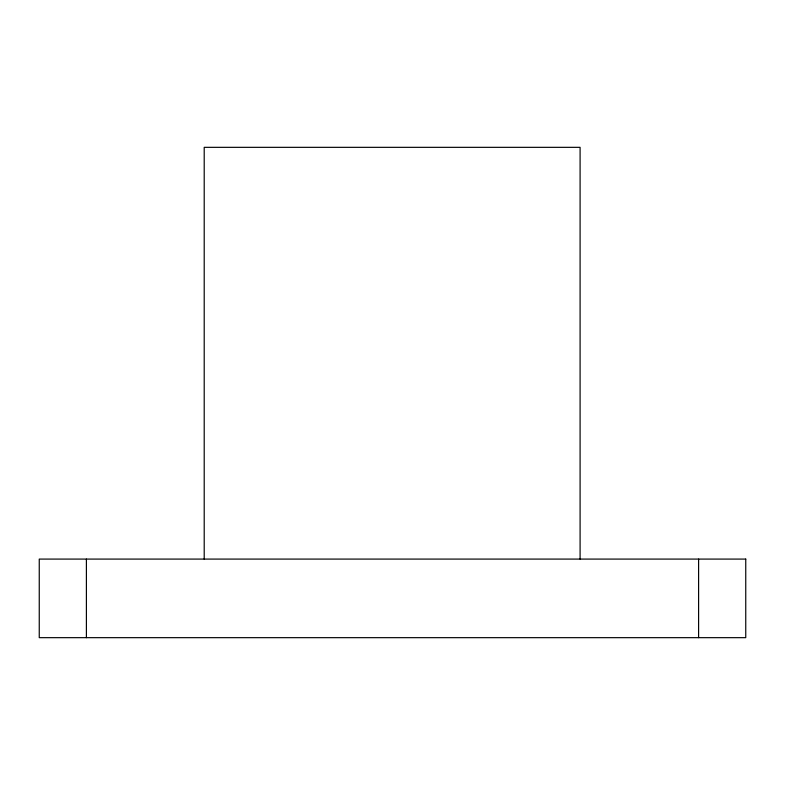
<?xml version="1.0" encoding="UTF-8"?>
<svg xmlns="http://www.w3.org/2000/svg" width="785" height="785" viewBox="0 0 785 785"><rect width="100%" height="100%" fill="white"/><g stroke="black" fill="none" stroke-linecap="round" stroke-linejoin="round"><path stroke-width="1.18" d="M698.601 559.087L698.601 637.665M580.095 559.087L580.095 147.335L204.208 147.335L204.208 559.087M86.399 559.087L86.399 637.665M745.75 559.087L39.25 559.087L39.25 637.665L745.75 637.665L745.75 559.087"/></g></svg>
